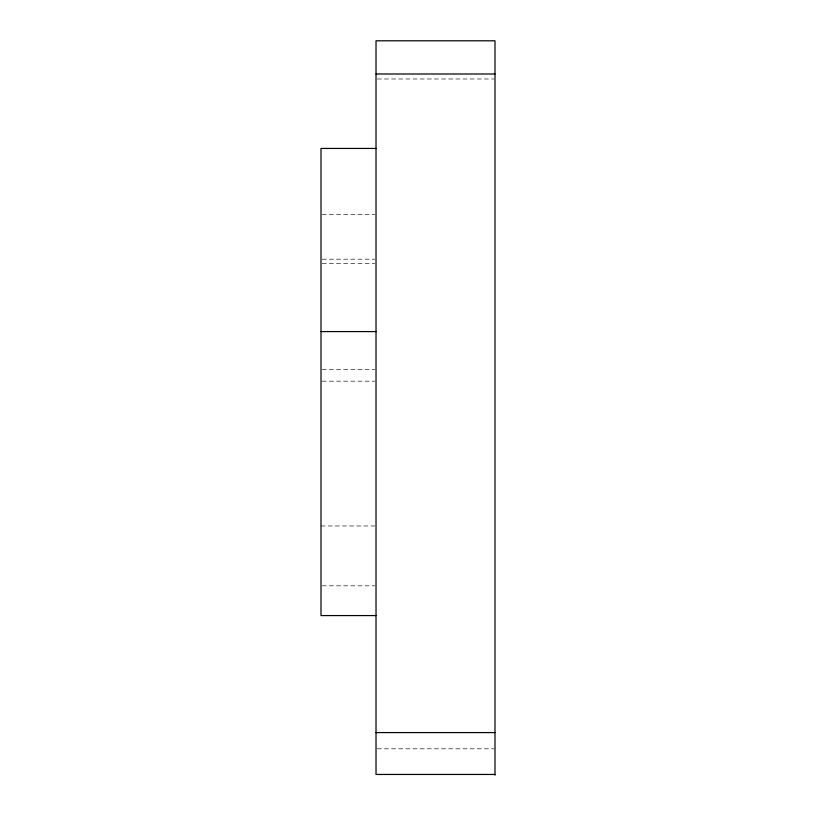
<?xml version="1.0" encoding="UTF-8"?>
<svg xmlns="http://www.w3.org/2000/svg" width="816" height="816" viewBox="0 0 816 816"><rect width="100%" height="100%" fill="white"/><g stroke="black" fill="none" stroke-linecap="round" stroke-linejoin="round"><path stroke-width="0.61" stroke-dasharray="4.08 3.06" d="M377.288 78.979L493.731 78.979M322.249 214.557L374.779 214.557M322.249 259.182L374.779 259.182M322.249 263.486L374.779 263.486M322.249 369.607L374.779 369.607M322.249 381.174L374.779 381.174M321.004 525.973L374.779 525.973M322.249 585.817L374.779 585.817M377.288 748.802L493.731 748.802"/><path stroke-width="1.22" d="M376.023 73.991L494.996 73.991M376.023 148.441L321.004 148.441L321.004 615.57L376.023 615.57M321.004 331.582L376.023 331.582M376.023 732.584L494.996 732.584M494.996 774.455L376.023 774.455L376.023 40.8L494.996 40.8L494.996 775.2"/></g></svg>
